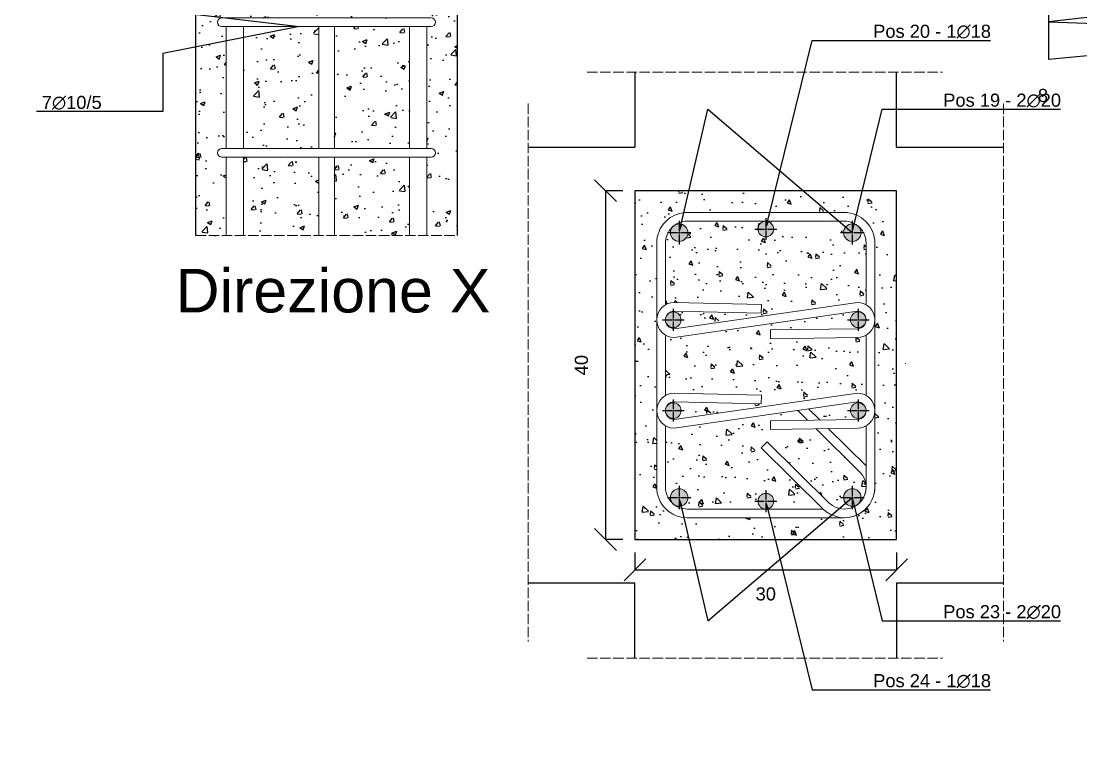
# Model space of a CAD drawing. Header units: millimetres. Extents: x -455371 to 117772, y -78417 to 116564.
# Drawn here: x -237967 to -236752, y 115110 to 115953 of the extents above; entities that cross this region are included whole.
import ezdxf
from ezdxf import colors
from ezdxf.entities.mleader import LeaderData, LeaderLine
from ezdxf.math import Vec2, Vec3

# ---------------------------------------------------------------- set-up
doc = ezdxf.new("R2010")
doc.units = ezdxf.units.MM
doc.linetypes.add('ACAD_ISO02W100', pattern=[15, 12, -3])
doc.linetypes.add('CENTER2', pattern=[28.575, 19.05, -3.175, 3.175, -3.175])
doc.layers.get('0').update_dxf_attribs({"color": 255})
for name, color, linetype, lineweight in [('armature', 5, 'Continuous', 18), ('Cls', 7, 'Continuous', 25), ('quote', 5, 'Continuous', 15), ('RETINO ARMATURE', 253, 'Continuous', 15), ('Scritte', 7, 'Continuous', 15), ('staffe', 10, 'Continuous', 15), ('tratteggio 1 a 50', 230, 'ACAD_ISO02W100', 15)]:
    doc.layers.add(name, color=color, linetype=linetype, lineweight=lineweight)
doc.layers.add('RETINI', color=253, linetype='Continuous')
doc.styles.get("Standard").update_dxf_attribs({"font": 'arial.ttf'})
doc.dimstyles.new('scala 1 a 10', dxfattribs={"dimtxt": 15, "dimasz": 25, "dimexe": 0.183, "dimexo": 0.1, "dimgap": 20, "dimtad": 2, "dimdec": 0, "dimlfac": 0.1, "dimzin": 0, "dimdsep": 46, "dimtxsty": 'Standard', "dimblk": 'OBLIQUE', "dimcen": -25, "dimadec": 0, "dimazin": 0, "dimtfac": 1, "dimtdec": 0, "dimtofl": 0, "dimtmove": 0, "dimatfit": 3, "dimfxl": 20, "dimfxlon": 1, "dimtolj": 1, "dimtzin": 0, "dimarcsym": 0})
pattern_1 = [(50, (88878.323, 0), (52.833554, -4.622335), [5.5245, -60.7695]), (355, (88878.32, 0), (-10.220592, 55.406485), [4.4196, -48.615769]), (100.451445, (88882.725, -0.385), (42.612962, 50.784148), [4.6951026, -51.646171]), (46.1842, (88878.32, 14.73), (78.612922, -12.192275), [8.28675, -91.15425]), (96.635558, (88884.87, 13.716), (68.847199, 71.753576), [7.042657, -77.469326]), (351.18415, (88878.32, 14.73), (68.847199, 71.753576), [6.62939, -72.923322]), (21, (88885.69, 11.05), (43.9681735, -29.6569075), [5.5245, -60.7695]), (326, (88885.69, 11.05), (17.922588, 53.41451), [4.4196, -48.6156]), (71.451445, (88889.353, 8.58), (61.8907616, 23.757603), [4.6951026, -51.646082]), (37.5, (88878.323, 0), (0.8956949, 24.5209613), [0, -48.02632, 0, -49.3522, 0, -48.79975]), (7.5, (88878.323, 0), (19.3777021, 29.0523667), [0, -28.13812, 0, -46.92142, 0, -18.59915]), (327.5, (88861.896, 0), (39.3212726, -1.6613358), [0, -18.415, 0, -57.4548, 0, -76.2381]), (317.5, (88854.53, 0), (42.9574626, 7.3736824), [0, -23.9395, 0, -38.15588, 0, -54.1401])]
pattern_2 = [(320, (-302338.686, -225498.62), (-4.622335, -52.833554), [5.5245, -60.7695]), (265, (-302338.686, -225498.62), (55.406485, 10.220592), [4.4196, -48.615769]), (10.451445, (-302339.07, -225503.02), (50.784148, -42.612962), [4.6951026, -51.646171]), (316.1842, (-302323.954, -225498.62), (-12.192275, -78.612922), [8.28675, -91.15425]), (6.635558, (-302324.97, -225505.17), (71.753576, -68.847199), [7.042657, -77.469326]), (261.18415, (-302323.95, -225498.62), (71.753576, -68.847199), [6.62939, -72.923322]), (291, (-302327.637, -225505.986), (-29.6569075, -43.9681735), [5.5245, -60.7695]), (236, (-302327.637, -225505.986), (53.41451, -17.922588), [4.4196, -48.6156]), (341.451445, (-302330.11, -225509.65), (23.757603, -61.8907616), [4.6951026, -51.646082]), (307.5, (-302338.686, -225498.62), (24.5209613, -0.8956949), [0, -48.02632, 0, -49.3522, 0, -48.79975]), (277.5, (-302338.686, -225498.62), (29.0523667, -19.3777021), [0, -28.13812, 0, -46.92142, 0, -18.59915]), (237.5, (-302338.686, -225482.194), (-1.6613358, -39.3212726), [0, -18.415, 0, -57.4548, 0, -76.2381]), (227.5, (-302338.686, -225474.828), (7.3736824, -42.9574626), [0, -23.9395, 0, -38.15588, 0, -54.1401])]

# ---------------------------------------------------------------- blocks, each defined once
blk = doc.blocks.new('*U3179')
at = {"layer": 'staffe'}
blk.add_lwpolyline([(-120, 5), (120, 5, -1), (120, -5), (-120, -5, -1)], format="xyb", close=True, dxfattribs=at)
blk = doc.blocks.new('*U3180')
at = {"layer": 'armature', "color": 0, "linetype": 'ByBlock', "lineweight": -2, "transparency": 16777216}
for p in [(0, 300), (0, 250), (0, 200), (0, 150), (0, 100), (0, 50), (0, 0)]:
    blk.add_blockref('*U3179', p, dxfattribs=at)
blk = doc.blocks.new('*U3245')
at = {"layer": 'Cls', "color": 0, "linetype": 'CENTER2', "transparency": 16777216}
for p, q in [((0, 2), (0, 13.5)), ((-13.5, 0), (-2, 0)), ((2, 0), (13.5, 0)), ((0, -13.5), (0, -2))]:
    blk.add_line(p, q, dxfattribs=at)
at = {"layer": 'Cls', "color": 0, "linetype": 'Continuous', "transparency": 16777216}
for p, q in [((-1, 0), (1, 0)), ((0, -1), (0, 1))]:
    blk.add_line(p, q, dxfattribs=at)
blk = doc.blocks.new('*U3246')
at = {"layer": 'Cls', "color": 0, "linetype": 'CENTER2', "transparency": 16777216}
for p, q in [((0, 1.8), (0, 12.5)), ((-12.5, 0), (-1.8, 0)), ((1.8, 0), (12.5, 0)), ((0, -12.5), (0, -1.8))]:
    blk.add_line(p, q, dxfattribs=at)
at = {"layer": 'Cls', "color": 0, "linetype": 'Continuous', "transparency": 16777216}
for p, q in [((-0.9, 0), (0.9, 0)), ((0, -0.9), (0, 0.9))]:
    blk.add_line(p, q, dxfattribs=at)
blk = doc.blocks.new('*U3289')
at = {"layer": 'Cls', "color": 0, "linetype": 'CENTER2', "transparency": 16777216}
for p, q in [((0, 2), (0, 13.5)), ((-13.5, 0), (-2, 0)), ((2, 0), (13.5, 0)), ((0, -13.5), (0, -2))]:
    blk.add_line(p, q, dxfattribs=at)
at = {"layer": 'Cls', "color": 0, "linetype": 'Continuous', "transparency": 16777216}
for p, q in [((-1, 0), (1, 0)), ((0, -1), (0, 1))]:
    blk.add_line(p, q, dxfattribs=at)
blk = doc.blocks.new('*U3290')
at = {"layer": 'Cls', "color": 0, "linetype": 'CENTER2', "transparency": 16777216}
for p, q in [((0, 1.8), (0, 12.5)), ((-12.5, 0), (-1.8, 0)), ((1.8, 0), (12.5, 0)), ((0, -12.5), (0, -1.8))]:
    blk.add_line(p, q, dxfattribs=at)
at = {"layer": 'Cls', "color": 0, "linetype": 'Continuous', "transparency": 16777216}
for p, q in [((-0.9, 0), (0.9, 0)), ((0, -0.9), (0, 0.9))]:
    blk.add_line(p, q, dxfattribs=at)
blk = doc.blocks.new('*U3291')
at = {"layer": 'Cls', "color": 0, "linetype": 'CENTER2', "transparency": 16777216}
for p, q in [((0, 1.8), (0, 12.5)), ((-12.5, 0), (-1.8, 0)), ((1.8, 0), (12.5, 0)), ((0, -12.5), (0, -1.8))]:
    blk.add_line(p, q, dxfattribs=at)
at = {"layer": 'Cls', "color": 0, "linetype": 'Continuous', "transparency": 16777216}
for p, q in [((-0.9, 0), (0.9, 0)), ((0, -0.9), (0, 0.9))]:
    blk.add_line(p, q, dxfattribs=at)
blk = doc.blocks.new('*U3292')
at = {"layer": 'Cls', "color": 0, "linetype": 'CENTER2', "transparency": 16777216}
for p, q in [((0, 2), (0, 13.5)), ((-13.5, 0), (-2, 0)), ((2, 0), (13.5, 0)), ((0, -13.5), (0, -2))]:
    blk.add_line(p, q, dxfattribs=at)
at = {"layer": 'Cls', "color": 0, "linetype": 'Continuous', "transparency": 16777216}
for p, q in [((-1, 0), (1, 0)), ((0, -1), (0, 1))]:
    blk.add_line(p, q, dxfattribs=at)
blk = doc.blocks.new('*U3293')
at = {"layer": 'Cls', "color": 0, "linetype": 'CENTER2', "transparency": 16777216}
for p, q in [((0, 1.8), (0, 12.5)), ((-12.5, 0), (-1.8, 0)), ((1.8, 0), (12.5, 0)), ((0, -12.5), (0, -1.8))]:
    blk.add_line(p, q, dxfattribs=at)
at = {"layer": 'Cls', "color": 0, "linetype": 'Continuous', "transparency": 16777216}
for p, q in [((-0.9, 0), (0.9, 0)), ((0, -0.9), (0, 0.9))]:
    blk.add_line(p, q, dxfattribs=at)
blk = doc.blocks.new('*U3294')
at = {"layer": 'Cls', "color": 0, "linetype": 'CENTER2', "transparency": 16777216}
for p, q in [((0, 2), (0, 13.5)), ((-13.5, 0), (-2, 0)), ((2, 0), (13.5, 0)), ((0, -13.5), (0, -2))]:
    blk.add_line(p, q, dxfattribs=at)
at = {"layer": 'Cls', "color": 0, "linetype": 'Continuous', "transparency": 16777216}
for p, q in [((-1, 0), (1, 0)), ((0, -1), (0, 1))]:
    blk.add_line(p, q, dxfattribs=at)
blk = doc.blocks.new('*U3295')
at = {"layer": 'Cls', "color": 0, "linetype": 'CENTER2', "transparency": 16777216}
for p, q in [((0, 1.8), (0, 12.5)), ((-12.5, 0), (-1.8, 0)), ((1.8, 0), (12.5, 0)), ((0, -12.5), (0, -1.8))]:
    blk.add_line(p, q, dxfattribs=at)
at = {"layer": 'Cls', "color": 0, "linetype": 'Continuous', "transparency": 16777216}
for p, q in [((-0.9, 0), (0.9, 0)), ((0, -0.9), (0, 0.9))]:
    blk.add_line(p, q, dxfattribs=at)
blk = doc.blocks.new('*U3296')
at = {"layer": 'Cls', "color": 0, "linetype": 'CENTER2', "transparency": 16777216}
for p, q in [((0, 1.8), (0, 12.5)), ((-12.5, 0), (-1.8, 0)), ((1.8, 0), (12.5, 0)), ((0, -12.5), (0, -1.8))]:
    blk.add_line(p, q, dxfattribs=at)
at = {"layer": 'Cls', "color": 0, "linetype": 'Continuous', "transparency": 16777216}
for p, q in [((-0.9, 0), (0.9, 0)), ((0, -0.9), (0, 0.9))]:
    blk.add_line(p, q, dxfattribs=at)
blk = doc.blocks.new('_Oblique')
at = {"color": 0, "linetype": 'ByBlock', "lineweight": -2}
blk.add_line((-0.5, -0.5), (0.5, 0.5), dxfattribs=at)
blk = doc.blocks.new('*D3413')
at = {"layer": 'Defpoints', "color": 0, "transparency": 16777216}
for p in [(-237263.1, 115759.1), (-237296.8, 115359.1), (-237263.1, 115359.1)]:
    blk.add_point(p, dxfattribs=at)
at = {"layer": 'quote', "color": 0, "lineweight": -2, "transparency": 16777216}
for p, q in [((-237276.8, 115759.1), (-237296.9, 115759.1)), ((-237296.8, 115759.1), (-237296.8, 115359.1)), ((-237276.8, 115359.1), (-237296.9, 115359.1))]:
    blk.add_line(p, q, dxfattribs=at)
at = {"layer": 'quote', "color": 0, "lineweight": -2, "transparency": 16777216, "xscale": 25, "yscale": 25, "zscale": 25}
for p, rotation in [((-237296.8, 115759.1), 90), ((-237296.8, 115359.1), 270)]:
    blk.add_blockref('_Oblique', p, dxfattribs=dict(at, rotation=rotation))
at = {"layer": 'quote', "color": 0, "transparency": 16777216, "insert": (-237324.4, 115559.1), "char_height": 15, "attachment_point": 5, "rotation": 90}
blk.add_mtext('\\A1;40', dxfattribs=at)
blk = doc.blocks.new('*D3414')
at = {"layer": 'Defpoints', "color": 0, "transparency": 16777216}
for p in [(-237263.1, 115359.1), (-236963.1, 115359.1), (-236963.1, 115324.4)]:
    blk.add_point(p, dxfattribs=at)
at = {"layer": 'quote', "color": 0, "lineweight": -2, "transparency": 16777216}
for p, q in [((-237263.1, 115344.4), (-237263.1, 115324.2)), ((-236963.1, 115344.4), (-236963.1, 115324.2)), ((-237263.1, 115324.4), (-236963.1, 115324.4))]:
    blk.add_line(p, q, dxfattribs=at)
at = {"layer": 'quote', "color": 0, "lineweight": -2, "transparency": 16777216, "xscale": 25, "yscale": 25, "zscale": 25, "rotation": 180}
blk.add_blockref('_Oblique', (-237263.1, 115324.4), dxfattribs=at)
at = {"layer": 'quote', "color": 0, "lineweight": -2, "transparency": 16777216, "xscale": 25, "yscale": 25, "zscale": 25}
blk.add_blockref('_Oblique', (-236963.1, 115324.4), dxfattribs=at)
at = {"layer": 'quote', "color": 0, "transparency": 16777216, "insert": (-237113.1, 115296.7), "char_height": 15, "attachment_point": 5}
blk.add_mtext('\\A1;30', dxfattribs=at)

msp = doc.modelspace()

# ---------------------------------------------------------------- hatches: boundary and pattern name
at = {"layer": 'RETINI'}
h = msp.add_hatch(dxfattribs=at)
h.set_pattern_fill('AR-CONC', color=256, scale=0.29)
h.set_pattern_definition(pattern_1)
edge = h.paths.add_edge_path()
edge.add_line((-237501.6, 115707.6), (-237466.6, 115707.6))
edge.add_line((-237466.6, 115707.6), (-237466.6, 116132.6))
edge.add_line((-237466.6, 116132.6), (-237266.6, 116132.6))
edge.add_line((-237266.6, 116132.6), (-237266.6, 116165.6))
edge.add_line((-237266.6, 116165.6), (-237313, 116165.6))
edge.add_line((-237313, 116165.6), (-237313, 116161.6))
edge.add_arc((-237317, 116161.6), 4, -179.9782, 0.0218, ccw=False)
edge.add_line((-237321, 116161.5), (-237321, 116165.6))
edge.add_line((-237321, 116165.6), (-237413, 116165.6))
edge.add_line((-237413, 116165.6), (-237413, 116161.6))
edge.add_arc((-237417, 116161.6), 4, -179.9782, 0.0218, ccw=False)
edge.add_line((-237421, 116161.5), (-237421, 116165.6))
edge.add_line((-237421, 116165.6), (-237501.6, 116165.6))
edge.add_line((-237501.6, 116165.6), (-237501.6, 116157.2))
edge.add_line((-237501.6, 116157.2), (-237496.6, 116157.2))
edge.add_arc((-237496.6, 116152.2), 5, -90, 90, ccw=False)
edge.add_line((-237496.6, 116147.2), (-237501.6, 116147.2))
edge.add_line((-237501.6, 116147.2), (-237501.6, 116107.2))
edge.add_line((-237501.6, 116107.2), (-237496.6, 116107.2))
edge.add_arc((-237496.6, 116102.2), 5, -90, 90, ccw=False)
edge.add_line((-237496.6, 116097.2), (-237501.6, 116097.2))
edge.add_line((-237501.6, 116097.2), (-237501.6, 116057.2))
edge.add_line((-237501.6, 116057.2), (-237496.6, 116057.2))
edge.add_arc((-237496.6, 116052.2), 5, -90, 90, ccw=False)
edge.add_line((-237496.6, 116047.2), (-237501.6, 116047.2))
edge.add_line((-237501.6, 116047.2), (-237501.6, 116007.2))
edge.add_line((-237501.6, 116007.2), (-237496.6, 116007.2))
edge.add_arc((-237496.6, 116002.2), 5, -90, 90, ccw=False)
edge.add_line((-237496.6, 115997.2), (-237501.6, 115997.2))
edge.add_line((-237501.6, 115997.2), (-237501.6, 115957.2))
edge.add_line((-237501.6, 115957.2), (-237496.6, 115957.2))
edge.add_arc((-237496.6, 115952.2), 5, -90, 90, ccw=False)
edge.add_line((-237496.6, 115947.2), (-237501.6, 115947.2))
edge.add_line((-237501.6, 115947.2), (-237501.6, 115807.6))
edge.add_line((-237501.6, 115807.6), (-237496.6, 115807.6))
edge.add_arc((-237496.6, 115802.6), 5, -90, 90, ccw=False)
edge.add_line((-237496.6, 115797.6), (-237501.6, 115797.6))
edge.add_line((-237501.6, 115797.6), (-237501.6, 115707.6))
edge = h.paths.add_edge_path()
edge.add_line((-237766.6, 115707.6), (-237731.6, 115707.6))
edge.add_line((-237731.6, 115707.6), (-237731.6, 115797.6))
edge.add_line((-237731.6, 115797.6), (-237736.6, 115797.6))
edge.add_arc((-237736.6, 115802.6), 5, 90, 270, ccw=False)
edge.add_line((-237736.6, 115807.6), (-237731.6, 115807.6))
edge.add_line((-237731.6, 115807.6), (-237731.6, 115947.2))
edge.add_line((-237731.6, 115947.2), (-237736.6, 115947.2))
edge.add_arc((-237736.6, 115952.2), 5, 90, 270, ccw=False)
edge.add_line((-237736.6, 115957.2), (-237731.6, 115957.2))
edge.add_line((-237731.6, 115957.2), (-237731.6, 115997.2))
edge.add_line((-237731.6, 115997.2), (-237736.6, 115997.2))
edge.add_arc((-237736.6, 116002.2), 5, 90, 270, ccw=False)
edge.add_line((-237736.6, 116007.2), (-237731.6, 116007.2))
edge.add_line((-237731.6, 116007.2), (-237731.6, 116047.2))
edge.add_line((-237731.6, 116047.2), (-237736.6, 116047.2))
edge.add_arc((-237736.6, 116052.2), 5, 90, 270, ccw=False)
edge.add_line((-237736.6, 116057.2), (-237731.6, 116057.2))
edge.add_line((-237731.6, 116057.2), (-237731.6, 116097.2))
edge.add_line((-237731.6, 116097.2), (-237736.6, 116097.2))
edge.add_arc((-237736.6, 116102.2), 5, 90, 270, ccw=False)
edge.add_line((-237736.6, 116107.2), (-237731.6, 116107.2))
edge.add_line((-237731.6, 116107.2), (-237731.6, 116147.2))
edge.add_line((-237731.6, 116147.2), (-237736.6, 116147.2))
edge.add_arc((-237736.6, 116152.2), 5, 90, 270, ccw=False)
edge.add_line((-237736.6, 116157.2), (-237731.6, 116157.2))
edge.add_line((-237731.6, 116157.2), (-237731.6, 116165.6))
edge.add_line((-237731.6, 116165.6), (-237812.2, 116165.6))
edge.add_line((-237812.2, 116165.6), (-237812.2, 116161.6))
edge.add_arc((-237816.2, 116161.6), 4, -179.9782, 0.0218, ccw=False)
edge.add_line((-237820.2, 116161.5), (-237820.2, 116165.6))
edge.add_line((-237820.2, 116165.6), (-237912.2, 116165.6))
edge.add_line((-237912.2, 116165.6), (-237912.2, 116161.6))
edge.add_arc((-237916.2, 116161.6), 4, -179.9782, 0.0218, ccw=False)
edge.add_line((-237920.2, 116161.5), (-237920.2, 116165.6))
edge.add_line((-237920.2, 116165.6), (-237966.6, 116165.6))
edge.add_line((-237966.6, 116165.6), (-237966.6, 116132.6))
edge.add_line((-237966.6, 116132.6), (-237766.6, 116132.6))
edge.add_line((-237766.6, 116132.6), (-237766.6, 115707.6))
h = msp.add_hatch(dxfattribs=at)
h.set_pattern_fill('AR-CONC', color=256, scale=0.29)
h.set_pattern_definition(pattern_1)
h.paths.add_polyline_path([(-237521.6, 115797.6), (-237607.6, 115797.6), (-237607.6, 115707.6), (-237521.6, 115707.6)])
h.paths.add_polyline_path([(-237625.6, 115797.6), (-237711.6, 115797.6), (-237711.6, 115707.6), (-237625.6, 115707.6)])
h.paths.add_polyline_path([(-237625.6, 115947.2), (-237711.6, 115947.2), (-237711.6, 115807.6), (-237625.6, 115807.6)])
h.paths.add_polyline_path([(-237521.6, 115947.2), (-237607.6, 115947.2), (-237607.6, 115807.6), (-237521.6, 115807.6)])
h.paths.add_polyline_path([(-237521.6, 115997.2), (-237607.6, 115997.2), (-237607.6, 115957.2), (-237521.6, 115957.2)])
h.paths.add_polyline_path([(-237625.6, 115997.2), (-237711.6, 115997.2), (-237711.6, 115957.2), (-237625.6, 115957.2)])
h.paths.add_polyline_path([(-237625.6, 116047.2), (-237711.6, 116047.2), (-237711.6, 116007.2), (-237625.6, 116007.2)])
h.paths.add_polyline_path([(-237521.6, 116047.2), (-237607.6, 116047.2), (-237607.6, 116007.2), (-237521.6, 116007.2)])
h.paths.add_polyline_path([(-237521.6, 116097.2), (-237607.6, 116097.2), (-237607.6, 116057.2), (-237521.6, 116057.2)])
h = msp.add_hatch(dxfattribs=at)
h.set_pattern_fill('AR-CONC', color=256, scale=0.29, angle=-90)
h.set_pattern_definition(pattern_2)
h.paths.add_polyline_path([(-236963.1, 115359.1), (-236963.1, 115459.1), (-236963.1, 115759.1), (-237263.1, 115759.1), (-237263.1, 115359.1)])
h.paths.add_polyline_path([(-236988.1, 115699.1), (-236988.1, 115611.3, -0.010887), (-236988.1, 115610.4), (-236988.1, 115507.3, -0.010887), (-236988.1, 115506.4), (-236988.1, 115419.1, -0.414214), (-237023.1, 115384.1), (-237203.1, 115384.1, -0.414214), (-237238.1, 115419.1), (-237238.1, 115699.1, -0.414214), (-237203.1, 115734.1), (-237023.1, 115734.1, -0.414214)], flags=16)
h.paths.add_polyline_path([(-236998.1, 115699.1), (-236998.1, 115419.1, -0.222674), (-237007.1, 115399.9, -0.188846), (-237013.9, 115397.3, -1), (-237013.9, 115417.3, -0.682303), (-237007.1, 115399.9, 0.437232), (-237005.2, 115436.6), (-237076.3, 115506.8), (-237069.2, 115514), (-236998.1, 115443.6), (-236998.1, 115507.1, -0.414214), (-237007.1, 115498.1, -1), (-237007.1, 115516.1, -0.414214), (-236998.1, 115507.1), (-236998.1, 115611.1, -0.414214), (-237007.1, 115602.1, -1), (-237007.1, 115620.1, -0.414214), (-236998.1, 115611.1), (-236998.1, 115699.1, 0.222674), (-237007.1, 115718.3, -0.682303), (-237013.9, 115701, -1), (-237013.9, 115721, -0.144169), (-237008.5, 115719.4, 0.157515), (-237023.1, 115724.1), (-237113.1, 115724.1, -1), (-237113.1, 115706.1, -1), (-237113.1, 115724.1), (-237203.1, 115724.1, 0.157515), (-237217.8, 115719.4, -0.144169), (-237212.4, 115721, -1), (-237212.4, 115701, -0.682303), (-237219.1, 115718.3, 0.222674), (-237228.1, 115699.1), (-237228.1, 115611.1, -0.414214), (-237219.1, 115620.1, -1), (-237219.1, 115602.1, -0.414214), (-237228.1, 115611.1), (-237228.1, 115507.1, -0.414214), (-237219.1, 115516.1, -1), (-237219.1, 115498.1, -0.414214), (-237228.1, 115507.1), (-237228.1, 115419.1, 0.222674), (-237219.1, 115399.9, -0.682303), (-237212.4, 115417.3, -1), (-237212.4, 115397.3, -0.144169), (-237217.8, 115398.9, 0.157515), (-237203.1, 115394.1), (-237112.8, 115394.1, -1.008432), (-237113, 115412.1, -0.991639), (-237112.8, 115394.1), (-237203.1, 115394.1, -0.157515), (-237217.8, 115398.9, -0.043493), (-237219.1, 115399.9, -0.222674), (-237228.1, 115419.1), (-237228.1, 115699.1, -0.222674), (-237219.1, 115718.3, -0.043493), (-237217.8, 115719.4, -0.157515), (-237203.1, 115724.1), (-237023.1, 115724.1, -0.157515), (-237008.5, 115719.4, -0.043493), (-237007.1, 115718.3, -0.222674)], flags=0)
h = msp.add_hatch(dxfattribs=at)
h.set_pattern_fill('AR-CONC', color=256, scale=0.29, angle=-90)
h.set_pattern_definition(pattern_2)
h.paths.add_polyline_path([(-237008.1, 115630.9, -0.131583), (-236998.1, 115628.2), (-236998.1, 115699.1, 0.222674), (-237007.1, 115718.3, -0.682303), (-237013.9, 115701, -1), (-237013.9, 115721, -0.144169), (-237008.5, 115719.4, 0.157515), (-237023.1, 115724.1), (-237113.1, 115724.1, -1), (-237113.1, 115706.1, -1), (-237113.1, 115724.1), (-237203.1, 115724.1, 0.157515), (-237217.8, 115719.4, -0.144169), (-237212.4, 115721, -1), (-237212.4, 115701, -0.682303), (-237219.1, 115718.3, 0.222674), (-237228.1, 115699.1), (-237228.1, 115628.2, -0.131722), (-237218.1, 115630.9), (-237118, 115628.6), (-237118.2, 115618.6), (-237218.2, 115620.9, 0.263025), (-237226.7, 115616, -0.255661), (-237219.1, 115620.1, -0.931454), (-237217.9, 115602.2)])
h.paths.add_polyline_path([(-237008.1, 115526.9, -0.131583), (-236998.1, 115524.2), (-236998.1, 115593.5, -0.124377), (-237007.6, 115590.9), (-237107.6, 115589.4), (-237107.7, 115599.4), (-237007.7, 115600.9, 0.411576), (-236998.1, 115611.2, -0.41535), (-237007.1, 115602.1, -0.931454), (-237008.4, 115620), (-237218.1, 115590.9, -0.131722), (-237228.1, 115593.5), (-237228.1, 115524.2, -0.131722), (-237218.1, 115526.9), (-237118, 115524.6), (-237118.2, 115514.6), (-237218.2, 115516.9, 0.263025), (-237226.7, 115512, -0.255661), (-237219.1, 115516.1, -0.931454), (-237217.9, 115498.2)])
h.paths.add_polyline_path([(-237112.8, 115394.1, -1.008432), (-237113, 115412.1, -0.991639), (-237112.8, 115394.1), (-237047.6, 115394.1), (-237118.5, 115464.2), (-237111.4, 115471.3), (-237040.7, 115401.4, 0.366439), (-237008.5, 115398.9, -0.144169), (-237013.9, 115397.3, -1), (-237013.9, 115417.3, -0.682303), (-237007.1, 115399.9, 0.448237), (-237005.9, 115437.2), (-237055.4, 115486.2), (-237107.6, 115485.4), (-237107.7, 115495.4), (-237065.3, 115496), (-237076.5, 115507.1), (-237218.1, 115486.9, -0.131722), (-237228.1, 115489.5), (-237228.1, 115419.1, 0.222674), (-237219.1, 115399.9, -0.682303), (-237212.4, 115417.3, -1), (-237212.4, 115397.3, -0.144169), (-237217.8, 115398.9, 0.157515), (-237203.1, 115394.1)])
h.paths.add_polyline_path([(-237007.7, 115496.9, 0.393453), (-236998.1, 115506.5), (-236998.1, 115507.1, -0.414214), (-237007.1, 115498.1, -1), (-237007.1, 115516.1, -0.263375), (-236999.4, 115511.8, 0.270702), (-237008.1, 115516.9), (-237064.1, 115508.9), (-237051.3, 115496.2)])
at = {"layer": 'RETINO ARMATURE'}
h = msp.add_hatch(color=256, dxfattribs=at)
h.dxf.hatch_style = 1
h.paths.add_polyline_path([(-237212.4, 115721, 0.144169), (-237217.8, 115719.4, 0.01737), (-237219.1, 115718.3, 0.682303), (-237212.4, 115701, 1)])
h = msp.add_hatch(color=256, dxfattribs=at)
h.dxf.hatch_style = 1
h.paths.add_polyline_path([(-237122.1, 115715.1, 1), (-237104.1, 115715.1, 1)])
h = msp.add_hatch(color=256, dxfattribs=at)
h.dxf.hatch_style = 1
h.paths.add_polyline_path([(-237013.9, 115701, 0.682303), (-237007.1, 115718.3, 0.01737), (-237008.5, 115719.4, 0.144169), (-237013.9, 115721, 1)])
h = msp.add_hatch(color=256, dxfattribs=at)
h.dxf.hatch_style = 1
h.paths.add_polyline_path([(-237219.1, 115620, 0.255661), (-237226.7, 115615.9, 0.135902), (-237228.1, 115610.7, 0.40471), (-237219.1, 115602, 1)])
h = msp.add_hatch(color=256, dxfattribs=at)
h.dxf.hatch_style = 1
h.paths.add_polyline_path([(-237007.1, 115602, 0.41535), (-236998.1, 115611.1, 0.121079), (-236999.4, 115615.7, 0.263375), (-237007.1, 115620, 1)])
h = msp.add_hatch(color=256, dxfattribs=at)
h.dxf.hatch_style = 1
h.paths.add_polyline_path([(-237219.1, 115516, 0.255661), (-237226.7, 115511.9, 0.135902), (-237228.1, 115506.7, 0.40471), (-237219.1, 115498, 1)])
h = msp.add_hatch(color=256, dxfattribs=at)
h.dxf.hatch_style = 1
h.paths.add_polyline_path([(-236998.1, 115507.1, 0.121079), (-236999.4, 115511.7, 0.263375), (-237007.1, 115516, 1), (-237007.1, 115498, 0.41535)])
h = msp.add_hatch(color=256, dxfattribs=at)
h.dxf.hatch_style = 1
h.paths.add_polyline_path([(-237212.4, 115417.3, 0.682303), (-237219.1, 115399.9, 0.01737), (-237217.8, 115398.9, 0.144169), (-237212.4, 115397.3, 1)])
h = msp.add_hatch(color=256, dxfattribs=at)
h.dxf.hatch_style = 1
h.paths.add_polyline_path([(-237008.5, 115398.9, 0.01737), (-237007.1, 115399.9, 0.682303), (-237013.9, 115417.3, 1), (-237013.9, 115397.3, 0.144169)])
h = msp.add_hatch(color=256, dxfattribs=at)
h.dxf.hatch_style = 1
h.paths.add_polyline_path([(-237113.1, 115394.1), (-237112.8, 115394.1, 0.991639), (-237113, 115412.1, 0.991639)])

# ---------------------------------------------------------------- linework, layer by layer
at = {"layer": 'armature'}
for points in [[(-237731.6, 115947.2), (-237731.6, 115807.6)], [(-237711.6, 115807.6), (-237711.6, 115947.2)], [(-237625.6, 115807.6), (-237625.6, 115947.2)], [(-237607.6, 115947.2), (-237607.6, 115807.6)], [(-237521.6, 115807.6), (-237521.6, 115947.2)], [(-237501.6, 115947.2), (-237501.6, 115807.6)], [(-237731.6, 115797.6), (-237731.6, 115707.6)], [(-237711.6, 115707.6), (-237711.6, 115797.6)], [(-237625.6, 115707.6), (-237625.6, 115797.6)], [(-237607.6, 115797.6), (-237607.6, 115707.6)], [(-237521.6, 115707.6), (-237521.6, 115797.6)], [(-237501.6, 115797.6), (-237501.6, 115707.6)]]:
    msp.add_lwpolyline(points, dxfattribs=at)
for centre, radius in [((-237212.4, 115711), 10), ((-237113.1, 115715.1), 9), ((-237013.9, 115711), 10), ((-237219.1, 115611.1), 9), ((-237007.1, 115611.1), 9), ((-237219.1, 115507), 9), ((-237007.1, 115507), 9), ((-237212.4, 115407.3), 10), ((-237013.9, 115407.3), 10), ((-237113, 115403.1), 9)]:
    msp.add_circle(centre, radius, dxfattribs=at)
at = {"layer": 'Cls'}
for points in [[(-237966.6, 116132.6), (-237766.6, 116132.6), (-237766.6, 115707.6)], [(-237466.6, 115707.6), (-237466.6, 116132.6)], [(-237263.1, 115895.1), (-237263.1, 115809.1)], [(-236963.1, 115809.1), (-236963.1, 115895.1)], [(-237385.6, 115809.1), (-237263.1, 115809.1)], [(-236963.1, 115809.1), (-236840.7, 115809.1)], [(-236963.1, 115759.1), (-237263.1, 115759.1), (-237263.1, 115359.1), (-236963.1, 115359.1), (-236963.1, 115759.1), (-237113.1, 115759.1)], [(-237263.1, 115309.1), (-237385.6, 115309.1)], [(-237263.1, 115223.1), (-237263.1, 115309.1)], [(-236963.1, 115309.1), (-236963.1, 115223.1)], [(-236840.7, 115309.1), (-236963.1, 115309.1)]]:
    msp.add_lwpolyline(points, dxfattribs=at)
at = {"layer": 'staffe'}
for points in [[(-237736.6, 115807.6), (-237496.6, 115807.6, -1), (-237496.6, 115797.6), (-237736.6, 115797.6, -1)], [(-236988.1, 115419.1), (-236988.1, 115699.1, 0.414214), (-237023.1, 115734.1), (-237203.1, 115734.1, 0.414214), (-237238.1, 115699.1), (-237238.1, 115419.1, 0.414214), (-237203.1, 115384.1), (-237023.1, 115384.1, 0.414214)], [(-237218.2, 115620.9), (-237118.2, 115618.6), (-237118, 115628.6), (-237218.1, 115630.9, 0.666247), (-237218.1, 115630.9, 1), (-237218.1, 115590.9), (-237008.1, 115620.9, -0.980013), (-237007.7, 115600.9), (-237107.7, 115599.4), (-237107.6, 115589.4), (-237008.1, 115590.9, 0.666247), (-237008.1, 115590.9, 1), (-237008.1, 115630.9), (-237218.1, 115600.9, -0.998301)], [(-237218.2, 115516.9), (-237118.2, 115514.6), (-237118, 115524.6), (-237218.1, 115526.9, 0.666247), (-237218.1, 115526.9, 1), (-237218.1, 115486.9), (-237008.1, 115516.9, -0.980013), (-237007.7, 115496.9), (-237107.7, 115495.4), (-237107.6, 115485.4), (-237008.1, 115486.9, 0.666247), (-237008.1, 115486.9, 1), (-237008.1, 115526.9), (-237218.1, 115496.9, -0.998301)]]:
    msp.add_lwpolyline(points, format="xyb", close=True, dxfattribs=at)
for points in [[(-236998.1, 115628.2), (-236998.1, 115699.1, 0.414214), (-237023.1, 115724.1), (-237203.1, 115724.1, 0.414214), (-237228.1, 115699.1), (-237228.1, 115628.2)], [(-237228.1, 115489.5), (-237228.1, 115419.1, 0.414214), (-237203.1, 115394.1), (-237047.6, 115394.1)], [(-237041.4, 115486.4), (-236998.1, 115443.6, 0.003888), (-236998.5, 115444)], [(-237023.1, 115394.1, 0.414214), (-236998.1, 115419.1), (-236998.1, 115489.5)], [(-237040.3, 115401), (-237111.4, 115471.3), (-237118.5, 115464.2), (-237047.8, 115394.3, 0.666247), (-236988.1, 115419.1, 0.666247)]]:
    msp.add_lwpolyline(points, format="xyb", dxfattribs=at)
for points in [[(-237228.1, 115593.5), (-237228.1, 115524.2)], [(-236998.1, 115524.2), (-236998.1, 115593.5)], [(-236953, 115560.7), (-236953, 115561.3)], [(-237065.3, 115496), (-237076.3, 115506.9), (-237076, 115507.2)], [(-237064.1, 115508.9), (-237051.3, 115496.2)], [(-236998.1, 115506.4), (-236998.1, 115507.1)], [(-237005.6, 115436.9), (-237055.4, 115486.2)]]:
    msp.add_lwpolyline(points, dxfattribs=at)
msp.add_arc((-237023.1, 115419.1), 25, 225.3064, 45.3064, dxfattribs=at)
at = {"layer": 'tratteggio 1 a 50'}
for points in [[(-237317.9, 115895.1), (-236910.5, 115895.1)], [(-237385.6, 115859), (-237385.6, 115242.2)], [(-236840.7, 115859), (-236840.7, 115242.2)], [(-237766.6, 115707.6), (-237466.6, 115707.6)], [(-237317.9, 115223.1), (-236910.5, 115223.1)]]:
    msp.add_lwpolyline(points, dxfattribs=at)

# ---------------------------------------------------------------- block references
at = {"layer": 'armature'}
msp.add_blockref('*U3180', (-237616.6, 115952.2), dxfattribs=at)
at = {"layer": 'Cls', "linetype": 'CENTER2', "rotation": 270}
for name, p in [('*U3289', (-237212.4, 115711)), ('*U3246', (-237113.1, 115715.1)), ('*U3245', (-237013.9, 115711)), ('*U3290', (-237219.1, 115611.1)), ('*U3296', (-237007.1, 115611.1)), ('*U3291', (-237219.1, 115507)), ('*U3295', (-237007.1, 115507)), ('*U3292', (-237212.4, 115407.3)), ('*U3293', (-237113, 115403.1)), ('*U3294', (-237013.9, 115407.3))]:
    msp.add_blockref(name, p, dxfattribs=at)

# ---------------------------------------------------------------- texts
at = {"layer": 'Scritte', "attachment_point": 1}
for s, width, heights, insert, char_height in [('8', 62.827, [0], (-236801.2, 115875.8), 15), ('Direzione X', 381.257, [89.6], (-237789.7, 115669.5), 50)]:
    msp.add_mtext_dynamic_manual_height_columns(s, width=width, gutter_width=12.5, heights=heights, dxfattribs=dict(at, insert=insert, char_height=char_height))

# ---------------------------------------------------------------- dimensions: what is measured, and where the dimension line sits
at = {"layer": 'quote'}
dim = msp.add_linear_dim(base=(-237296.8, 115359.1), p1=(-237263.1, 115759.1), p2=(-237263.1, 115359.1), angle=90, dimstyle='scala 1 a 10', dxfattribs=at)
dim.commit()
dim.dimension.update_dxf_attribs({"geometry": '*D3413', "text_midpoint": (-237324.4, 115559.1)})
dim = msp.add_linear_dim(base=(-236963.1, 115324.4), p1=(-237263.1, 115359.1), p2=(-236963.1, 115359.1), dimstyle='scala 1 a 10', dxfattribs=at)
dim.commit()
dim.dimension.update_dxf_attribs({"geometry": '*D3414', "text_midpoint": (-237113.1, 115296.7)})

# ---------------------------------------------------------------- leaders
ml = msp.add_multileader_mtext('Standard', dxfattribs=at)
ml.set_content('7∅10/5', color=256)
ml.set_leader_properties()
ml.build(insert=Vec2(0, 0))
ml.multileader.update_dxf_attribs({"text_left_attachment_type": 6, "text_right_attachment_type": 6, "dogleg_length": 20, "arrow_head_size": 10})
ctx = ml.context
ctx.base_point, ctx.char_height, ctx.arrow_head_size, ctx.landing_gap_size, ctx.plane_origin = Vec3(-236975.6, 116259.4), 15, 10, 50, Vec3(-236557.7, 116335.5)
ctx.left_attachment, ctx.right_attachment, ctx.text_align_type = 6, 6, 2
notes = []
notes.append((ctx, [(0, (1, 1, 0), (-236788.6, 116259.4), (-1, 0), 20, [(6, [(-236449.2, 116241.1), (-236788.6, 116206), (-236449.2, 116191.1), (-236788.6, 116157.1), (-236449.2, 116141.1), (-236788.6, 116103.7), (-236449.2, 116091.1), (-236788.6, 116051.1), (-236449.2, 116041.1), (-236788.6, 116003), (-236449.2, 115991.1), (-236788.6, 115952.7), (-236449.2, 115941.1), (-236788.6, 115909.5)], 0, [])])]))
ctx.mtext.insert, ctx.mtext.alignment, ctx.mtext.flow_direction = Vec3(-236858.6, 116277.4), 3, 5
ml = msp.add_multileader_mtext('Standard', dxfattribs=at)
ml.set_content('7∅10/5', color=256)
ml.set_leader_properties()
ml.build(insert=Vec2(0, 0))
ml.multileader.update_dxf_attribs({"text_left_attachment_type": 6, "text_right_attachment_type": 6, "dogleg_length": 20, "arrow_head_size": 10})
ctx = ml.context
ctx.base_point, ctx.char_height, ctx.arrow_head_size, ctx.landing_gap_size, ctx.plane_origin = Vec3(-237991.2, 115849.8), 15, 10, 50, Vec3(-237756.2, 116391.6)
ctx.left_attachment, ctx.right_attachment, ctx.text_align_type = 6, 6, 2
notes.append((ctx, [(0, (1, 1, 0), (-237804.3, 115849.8), (-1, 0), 20, [(7, [(-237647.6, 116247.2), (-237804.3, 116213.1), (-237647.6, 116197.2), (-237804.3, 116159.7), (-237647.6, 116147.2), (-237804.3, 116107.2), (-237647.6, 116097.2), (-237804.3, 116059), (-237647.6, 116047.2), (-237804.3, 116008.7), (-237647.6, 115997.2), (-237804.3, 115965.6), (-237647.6, 115947.2), (-237804.3, 115916.6)], 0, [])])]))
ctx.mtext.insert, ctx.mtext.alignment, ctx.mtext.flow_direction = Vec3(-237874.3, 115867.8), 3, 5
ml = msp.add_multileader_mtext('Standard', dxfattribs=at)
ml.set_content('Pos 20 - 1∅18', color=256)
ml.set_leader_properties()
ml.build(insert=Vec2(0, 0))
ml.multileader.update_dxf_attribs({"text_left_attachment_type": 6, "text_right_attachment_type": 6, "dogleg_length": 20, "arrow_head_size": 10})
ctx = ml.context
ctx.base_point, ctx.char_height, ctx.arrow_head_size, ctx.landing_gap_size, ctx.plane_origin = Vec3(-237040, 115931.4), 15, 10, 50, Vec3(-237317, 115708.3)
ctx.left_attachment, ctx.right_attachment = 6, 6
notes.append((ctx, [(0, (1, 1, 0), (-237060, 115931.4), (1, 0), 20, [(2, [(-237113.1, 115715.1), (-237060, 115931.4)], 0, [])])]))
ctx.mtext.insert, ctx.mtext.flow_direction = Vec3(-236990, 115949.4), 5
ml = msp.add_multileader_mtext('Standard', dxfattribs=at)
ml.set_content('Pos 19 - 2∅20', color=256)
ml.set_leader_properties()
ml.build(insert=Vec2(0, 0))
ml.multileader.update_dxf_attribs({"text_left_attachment_type": 6, "text_right_attachment_type": 6, "dogleg_length": 20, "arrow_head_size": 10})
ctx = ml.context
ctx.base_point, ctx.char_height, ctx.arrow_head_size, ctx.landing_gap_size, ctx.plane_origin = Vec3(-236959.7, 115852.4), 15, 10, 50, Vec3(-237312.2, 115704.2)
ctx.left_attachment, ctx.right_attachment = 6, 6
notes.append((ctx, [(0, (1, 1, 0), (-236979.7, 115852.4), (1, 0), 20, [(2, [(-237212.4, 115711), (-237179.6, 115852.4), (-237013.9, 115711), (-236979.7, 115852.4)], 0, [])])]))
ctx.mtext.insert, ctx.mtext.flow_direction = Vec3(-236909.7, 115870.4), 5
ml = msp.add_multileader_mtext('Standard', dxfattribs=at)
ml.set_content('Pos 23 - 2∅20', color=256)
ml.set_leader_properties()
ml.build(insert=Vec2(0, 0))
ml.multileader.update_dxf_attribs({"text_left_attachment_type": 6, "text_right_attachment_type": 6, "dogleg_length": 20, "arrow_head_size": 10})
ctx = ml.context
ctx.base_point, ctx.char_height, ctx.arrow_head_size, ctx.landing_gap_size, ctx.plane_origin = Vec3(-236959.7, 115265.9), 15, 10, 50, Vec3(-237312.2, 115414.1)
ctx.left_attachment, ctx.right_attachment = 6, 6
notes.append((ctx, [(0, (1, 1, 0), (-236979.7, 115265.9), (1, 0), 20, [(2, [(-237212.4, 115407.3), (-237179.6, 115265.9), (-237013.9, 115407.3), (-236979.7, 115265.9)], 0, [])])]))
ctx.mtext.insert, ctx.mtext.flow_direction = Vec3(-236909.7, 115283.9), 5
ml = msp.add_multileader_mtext('Standard', dxfattribs=at)
ml.set_content('Pos 24 - 1∅18', color=256)
ml.set_leader_properties()
ml.build(insert=Vec2(0, 0))
ml.multileader.update_dxf_attribs({"text_left_attachment_type": 6, "text_right_attachment_type": 6, "dogleg_length": 20, "arrow_head_size": 10})
ctx = ml.context
ctx.base_point, ctx.char_height, ctx.arrow_head_size, ctx.landing_gap_size, ctx.plane_origin = Vec3(-237040, 115186.8), 15, 10, 50, Vec3(-237317, 115409.9)
ctx.left_attachment, ctx.right_attachment = 6, 6
notes.append((ctx, [(0, (1, 1, 0), (-237060, 115186.8), (1, 0), 20, [(2, [(-237113.1, 115403.1), (-237060, 115186.8)], 0, [])])]))
ctx.mtext.insert, ctx.mtext.flow_direction = Vec3(-236990, 115204.8), 5
for ctx, leaders in notes:
    for number, flags, end, landing, length, lines in leaders:
        leader = LeaderData()
        leader.index, (leader.has_last_leader_line, leader.has_dogleg_vector, leader.attachment_direction) = number, flags
        leader.last_leader_point, leader.dogleg_vector, leader.dogleg_length = Vec3(end), Vec3(landing), length
        for number, points, colour, breaks in lines:
            line = LeaderLine()
            line.index, line.vertices, line.color, line.breaks = number, Vec3.list(points), colors.encode_raw_color(colour), breaks
            leader.lines.append(line)
        ctx.leaders.append(leader)

doc.saveas('drawing.dxf')
